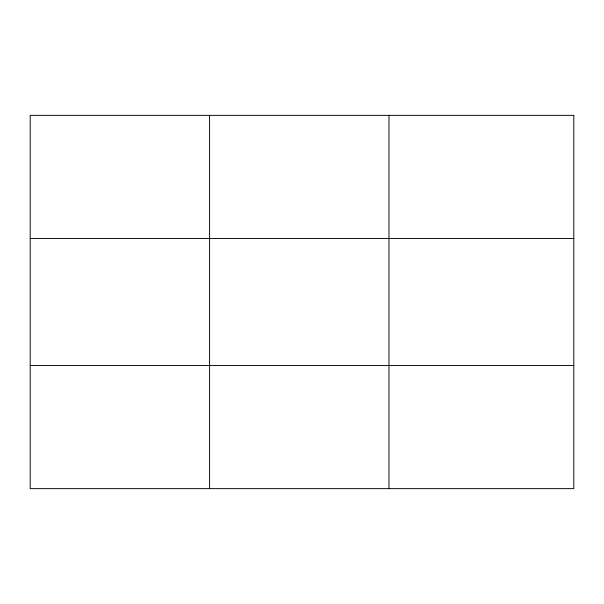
<?xml version="1.0" encoding="UTF-8"?>
<svg xmlns="http://www.w3.org/2000/svg" width="604" height="604" viewBox="0 0 604 604"><rect width="100%" height="100%" fill="white"/><g stroke="black" fill="none" stroke-linecap="round" stroke-linejoin="round"><path stroke-width="0.91" d="M209.588 115.356L209.588 488.644M388.976 115.356L388.976 488.644M30.2 238.542L573.8 238.542M30.2 365.458L573.8 365.458M573.8 115.356L573.8 488.644L30.2 488.644L30.2 115.356L573.8 115.356"/></g></svg>
